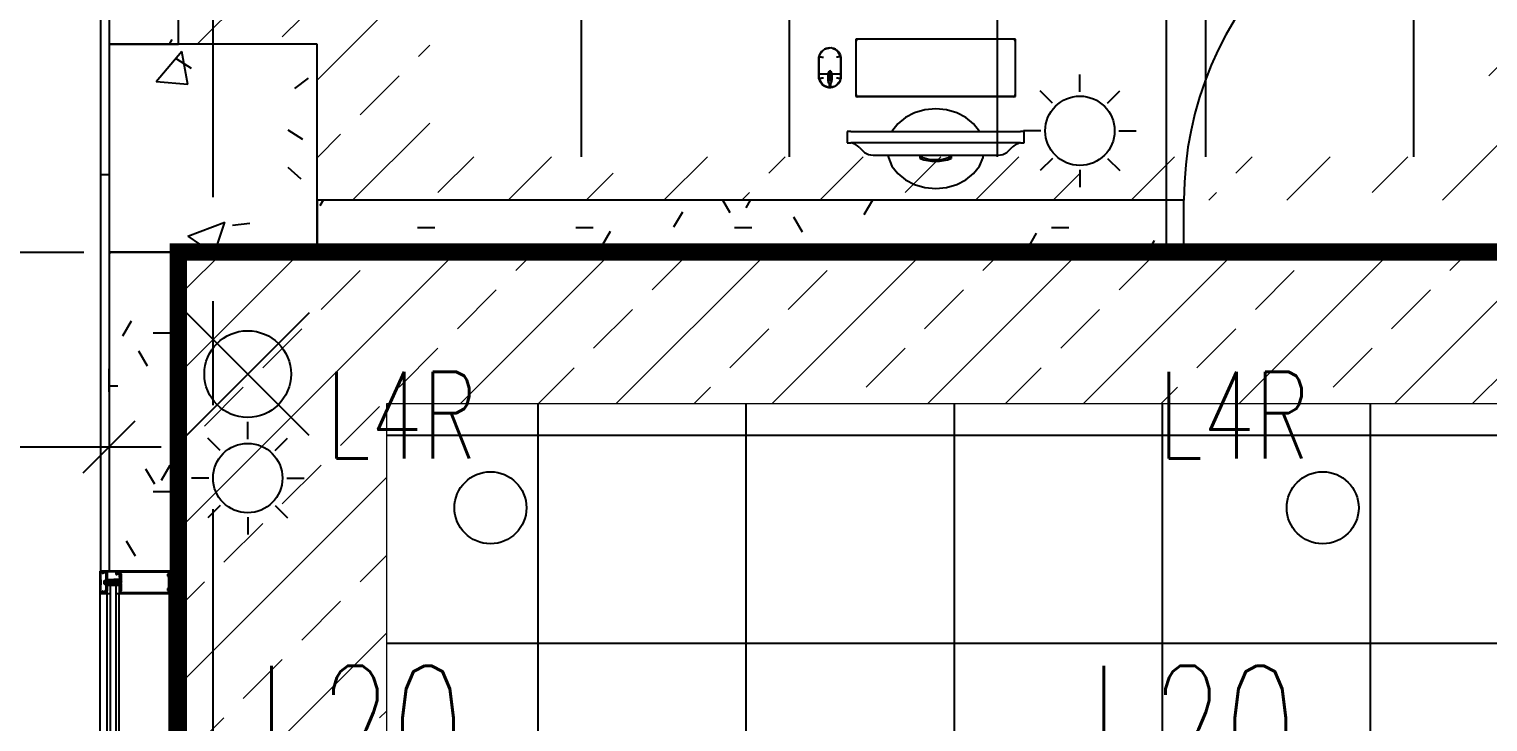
# Model space of a CAD drawing. Header units: millimetres. Extents: x -92759 to 184353, y -15225 to 86714.
# Drawn here: x 54571 to 58777, y 21386 to 23384 of the extents above; entities that cross this region are included whole.
import ezdxf

# ---------------------------------------------------------------- set-up
doc = ezdxf.new("R2010")
doc.units = ezdxf.units.MM
doc.linetypes.add('HIDDEN', pattern=[0.375, 0.25, -0.125])
doc.linetypes.add('IDA - Grid Line', pattern=[2100, 1200, -300, 300, -300])
doc.layers.get('Defpoints').update_dxf_attribs({"color": 8})
for name, color, linetype in [('0-1', 9, 'Continuous'), ('A-_ANOT----_D', 8, 'Continuous'), ('A-_CLADMULN_E', 8, 'Continuous'), ('A-_CLADPANL_E', 8, 'Continuous'), ('A-_DETA----_ED', 8, 'Continuous'), ('A-_DOOR----_E', 8, 'Continuous'), ('A-_FURT----_E-1', 8, 'Continuous'), ('A-_FURT----_E-3', 250, 'Continuous'), ('A-_WALL----_E', 8, 'Continuous'), ('A-_WALL----_H', 8, 'Continuous'), ('A-_WALL----_H-1', 9, 'Continuous'), ('A-_WALLPRTN_E', 8, 'Continuous'), ('A-PATT-CONC', 8, 'Continuous'), ('E-_LIGT----_E-', 3, 'Continuous'), ('E-legend', 1, 'Continuous'), ('E-LIGHT----E', 1, 'Continuous'), ('M-_SANIFIXR_E', 9, 'Continuous'), ('S-_COLN----_E', 8, 'Continuous')]:
    doc.layers.add(name, color=color, linetype=linetype)
for name, color, linetype, true_color in [('A-_DETA----_ED-1', 9, 'Continuous', 0x808080), ('A-_DETA----_ED-2', 1, 'Continuous', 0xff0000), ('E-_FIREALAM_E-1', 1, 'Continuous', 0xff0000), ('S-_ANOTGRID_E-1', 9, 'IDA - Grid Line', 0x808080)]:
    doc.layers.add(name, color=color, linetype=linetype, true_color=true_color)
doc.layers.add('HFI 9MM FPB', color=94, linetype='Continuous', lineweight=5)
doc.styles.add('Arial_3', font='arial.ttf', dxfattribs={"width": 0.8, "height": 270})
doc.styles.add('Simplex', font='simplex_.ttf', dxfattribs={"width": 0.7, "height": 450})
doc.dimstyles.new('IDA_-_Arial_-_2_0mm_-_Black_-_Diagonal', dxfattribs={"dimscale": 304.8, "dimtxt": 275.470038, "dimasz": 0.492126, "dimexe": 0.738189, "dimexo": 0.738189, "dimgap": 0.492126, "dimtad": 1, "dimdec": 0, "dimzin": 0, "dimdsep": 46, "dimtxsty": 'Arial_3', "dimblk1": 'OBLIQUE', "dimblk2": 'OBLIQUE', "dimsah": 1, "dimcen": 0.09, "dimdle": 0.492126, "dimazin": 0, "dimtfac": 1, "dimtdec": 4, "dimtix": 1, "dimtmove": 0, "dimatfit": 3, "dimfxl": 1, "dimtvp": 1, "dimtolj": 1, "dimtzin": 0, "dimarcsym": 2})
pattern_1 = [(0, (-11670.95, 40338.29), (609.6, 152.4), [50.292, -406.908, 50.292, -406.908, -2438.4]), (0, (-11670.95, 40338.29), (609.6, 152.4), [-914.4, 50.292, -864.108, 50.292, -406.908, -1066.8]), (0, (-11670.95, 40338.29), (609.6, 152.4), [-2286, 50.292, -254.508, 50.292, -711.708]), (120, (-11442.35, 40414.49), (-436.78227, 451.7291), [50.292, -406.908, 50.292, -406.908, -2438.4]), (120, (-11442.35, 40414.49), (-436.78227, 451.7291), [-914.4, 50.292, -864.108, 50.292, -406.908, -1066.8]), (120, (-11442.35, 40414.49), (-436.78227, 451.7291), [-2286, 50.292, -254.508, 50.292, -711.708]), (240, (-11366.15, 40719.29), (-172.81773, -604.1291), [50.292, -406.908, 50.292, -406.908, -2438.4]), (240, (-11366.15, 40719.29), (-172.81773, -604.1291), [-914.4, 50.292, -864.108, 50.292, -406.908, -1066.8]), (240, (-11366.15, 40719.29), (-172.81773, -604.1291), [-2286, 50.292, -254.508, 50.292, -711.708])]
pattern_2 = [(45, (-381589.02, -647239), (-224.5064, 224.5064), []), (45, (-381364.5, -647239), (-224.5064, 224.5064), [158.75, -79.375])]

# ---------------------------------------------------------------- blocks, each defined once
blk = doc.blocks.new('IDA - Strobe Light - IDA - Strobe Light-8845868-BLK8_RHH_2ND STOREY PLAN')
at = {"layer": 'A-_DETA----_ED-2'}
for p, q in [((300, 312.5), (300, 362.5)), ((220.5, 279.5), (185.1, 314.9)), ((379.5, 279.5), (414.9, 314.9)), ((187.5, 200), (137.5, 200)), ((412.5, 200), (462.5, 200)), ((220.5, 120.5), (185.1, 85.1)), ((300, 87.5), (300, 37.5)), ((379.5, 120.5), (414.9, 85.1))]:
    blk.add_line(p, q, dxfattribs=at)
blk.add_circle((300, 200), 100, dxfattribs=at)
blk = doc.blocks.new('IDA- Fire Extinguisher1 - 3kg AB-8814941-BLK8_RHH_2ND STOREY PLAN')
at = {"layer": 'A-_DETA----_ED-2'}
for p in [(-226.8, 376.8), (126.8, 376.8), (-226.8, 23.2), (126.8, 23.2)]:
    blk.add_line(p, (-50, 200), dxfattribs=at)
blk.add_circle((-50, 200), 125, dxfattribs=at)
blk = doc.blocks.new('IDA - F - Single - Swing1 - 1100L X 2200H -TD-03-10510367-BLK8_RHH_2ND STOREY PLAN')
at = {"layer": 'A-_DOOR----_E'}
for p, q in [((500, 1075), (450, 1075)), ((450, 1075), (450, 75)), ((500, 75), (500, 1075)), ((-500, 75), (-550, 75)), ((-500, -75), (-500, 75)), ((450, 75), (500, 75)), ((550, 75), (500, 75)), ((500, 75), (500, -75)), ((-550, -75), (-500, -75)), ((500, -75), (550, -75))]:
    blk.add_line(p, q, dxfattribs=at)
blk.add_arc((500, 75), 1000, 90, 180, dxfattribs=at)
blk = doc.blocks.new('IDA - Strobe Light - IDA - Strobe Light-8826107-BLK8_RHH_2ND STOREY PLAN')
at = {"layer": 'A-_DETA----_ED-2'}
for p, q in [((0, 312.5), (0, 362.5)), ((-79.5, 279.5), (-114.9, 314.9)), ((79.5, 279.5), (114.9, 314.9)), ((-112.5, 200), (-162.5, 200)), ((112.5, 200), (162.5, 200)), ((-79.5, 120.5), (-114.9, 85.1)), ((0, 87.5), (0, 37.5)), ((79.5, 120.5), (114.9, 85.1))]:
    blk.add_line(p, q, dxfattribs=at)
blk.add_circle((0, 200), 100, dxfattribs=at)
blk = doc.blocks.new('IDA - CurtainPanel - Glazed Panel - Single - Clear-10347488-BLK8_RHH_2ND STOREY PLAN')
at = {"layer": 'A-_CLADPANL_E'}
for p, q in [((523.90625, 9), (-523.90625, 9)), ((-523.90625, 9), (-523.90625, -9)), ((523.90625, -9), (523.90625, 9)), ((-523.90625, -9), (523.90625, -9))]:
    blk.add_line(p, q, dxfattribs=at)
blk = doc.blocks.new('Rectangular Mullion - IDA - Rectangular - 200mm - Bottom - Left-10147330-BLK8_RHH_2ND STOREY PLAN')
at = {"layer": 'A-_CLADMULN_E'}
for p, q in [((-14140.2, -59188.3), (-15140.2, -59188.3)), ((-15140.2, -59341.8), (-15140.2, -59333.3)), ((-14140.2, -59333.3), (-15140.2, -59333.3)), ((-14140.2, -59333.3), (-14140.2, -59341.8)), ((-15140.2, -59368.3), (-15140.2, -59359.8)), ((-14140.2, -59368.3), (-15140.2, -59368.3)), ((-14140.2, -59388.3), (-15140.2, -59388.3)), ((-14140.2, -59359.8), (-14140.2, -59367.8))]:
    blk.add_line(p, q, dxfattribs=at)
blk = doc.blocks.new('Rectangular Mullion - 200L X 65D mm-7421965-BLK8_RHH_2ND STOREY PLAN')
at = {"layer": 'A-_DETA----_ED'}
for p, q in [((32.5, 162.5), (-32.5, 162.5)), ((-32.5, 162.5), (-32.5, 17.5)), ((-30, 160), (-25.1, 160)), ((-30, 20), (-30, 160)), ((-23.6, 158.4), (-23.6, 156.9)), ((-23.6, 156.9), (-17.7, 156.9)), ((-17.7, 156.9), (-17.7, 158.4)), ((-16.1, 160), (16.1, 160)), ((17.7, 158.4), (17.7, 156.9)), ((17.7, 156.9), (23.6, 156.9)), ((23.6, 156.9), (23.6, 158.4)), ((25.1, 160), (30, 160)), ((30, 160), (30, 20)), ((32.5, 17.5), (32.5, 162.5)), ((-32.5, 11.2), (-32.5, 17.5)), ((-32.5, 17.5), (-21, 17.5)), ((-32.5, 11.2), (-23.1, 11.2)), ((-32.5, -22.7), (-32.5, 11.2)), ((-24, 20), (-30, 20)), ((-30, 7.1), (-30, -16)), ((-23.1, 8.6), (-28.4, 8.6)), ((-24, 23.1), (-24, 20)), ((-23.3, 17.5), (-23.3, 11.2)), ((-4.1, 23.8), (-23.2, 23.8)), ((-22.3, 10.4), (-22.3, 9.4)), ((-20.2, 21.3), (-17.9, 21.3)), ((-17.1, 17.5), (-13.8, 17.5)), ((-13.1, 18.3), (-13.1, 20.5)), ((-12.3, 21.3), (-5.9, 21.3)), ((-10.5, 21.3), (-10.5, 19.4)), ((-9.7, 18.7), (-8, 18.7)), ((-8, 18.7), (-8, 2)), ((-7.7, 1.7), (-6.7, 1.7)), ((-6.4, 1.5), (-6.4, 0.1)), ((-5.4, 4.6), (-5.4, 19.8)), ((-3.5, 4.6), (-5.4, 4.6)), ((-5.1, 20.5), (-5.1, 18.3)), ((-4.3, 17.5), (-0.8, 17.5)), ((-2.6, 20.8), (-2.6, 22.3)), ((2.6, 20.8), (-2.6, 20.8)), ((-2.5, -1.8), (-1.1, 3.8)), ((-0.8, 17.5), (0, 18.3)), ((0, 18.3), (0.8, 17.5)), ((0.8, 17.5), (4.3, 17.5)), ((1.1, 3.8), (2.5, -1.8)), ((2.6, 22.3), (2.6, 20.8)), ((5.4, 4.6), (3.5, 4.6)), ((23.2, 23.8), (4.1, 23.8)), ((5.1, 18.3), (5.1, 20.5)), ((5.4, 19.8), (5.4, 4.6)), ((5.9, 21.3), (12.3, 21.3)), ((6.4, 0.1), (6.4, 1.5)), ((6.7, 1.7), (7.7, 1.7)), ((8, 18.7), (9.7, 18.7)), ((8, 2), (8, 18.7)), ((10.5, 19.4), (10.5, 21.3)), ((13.1, 20.5), (13.1, 18.3)), ((13.8, 17.5), (17.1, 17.5)), ((17.9, 21.3), (20.2, 21.3)), ((21, 17.5), (32.5, 17.5)), ((24, 20), (24, 23.1)), ((30, 20), (24, 20)), ((-32.5, -37.5), (-32.5, -25.3)), ((32.5, -37.5), (-32.5, -37.5)), ((-30.7, -23.5), (-31.7, -23.5)), ((-30.5, -25.8), (-31.2, -25.8)), ((-31.2, -25.8), (-31.2, -36.2)), ((-31.2, -36.2), (-15.9, -36.2)), ((-31, -23.7), (-30.5, -23.7)), ((-27.6, -30.6), (-30.3, -26)), ((-28.4, -17.5), (-5.7, -17.5)), ((-27.4, -20), (-27.4, -26.9)), ((-8.3, -20), (-27.4, -20)), ((-27.4, -26.9), (-25.9, -29.6)), ((-15.9, -36.2), (0, -36)), ((-8.3, -20), (-7.6, -20.7)), ((-8, -12.1), (-8, -0.5)), ((-6.9, -12.1), (-8, -12.1)), ((-6.7, -0.2), (-7.7, -0.2)), ((-0.4, -20.7), (-7.6, -20.7)), ((-6.9, -12.1), (-6.6, -12.5)), ((-6.6, -12.5), (-6.2, -12.1)), ((-6.2, -12.1), (-4.3, -12.1)), ((-5.3, -17.1), (-5.7, -17.5)), ((-5, -17.5), (-5.3, -17.1)), ((5, -17.5), (-5, -17.5)), ((-2.4, -1.4), (-4.9, -4.3)), ((-4.9, -4.3), (4.9, -4.3)), ((-4.9, -4.3), (-4.9, -12.1)), ((-4.3, -12.1), (-3.9, -12.5)), ((-3.9, -12.5), (-3.6, -12.1)), ((-3.6, -12.1), (-2.5, -12.1)), ((-2.5, -12.1), (-2.5, -1.6)), ((2.4, -1.4), (-2.4, -1.4)), ((-0.4, -20.7), (0, -20.3)), ((0, -20.3), (0.4, -20.7)), ((0, -36), (15.9, -36.2)), ((7.6, -20.7), (0.4, -20.7)), ((4.9, -4.3), (2.4, -1.4)), ((2.5, -1.8), (2.5, -12.1)), ((2.5, -12.1), (3.6, -12.1)), ((3.6, -12.1), (3.9, -12.5)), ((3.9, -12.5), (4.3, -12.1)), ((4.3, -12.1), (6.2, -12.1)), ((4.9, -4.3), (4.9, -12.1)), ((5.3, -17.1), (5, -17.5)), ((5.7, -17.5), (5.3, -17.1)), ((5.7, -17.5), (25.9, -17.5)), ((6.2, -12.1), (6.6, -12.5)), ((6.6, -12.5), (6.9, -12.1)), ((7.7, -0.2), (6.7, -0.2)), ((8, -12.1), (6.9, -12.1)), ((7.6, -20.7), (8.3, -20)), ((8, -12.1), (8, -0.5)), ((23, -20), (8.3, -20)), ((15.9, -36.2), (31.2, -36.2)), ((23, -22), (23, -20)), ((27.4, -23.5), (24.5, -23.5)), ((25.9, -29.6), (27.4, -26.9)), ((26.8, -21.3), (29, -21.3)), ((27.4, -26.9), (27.4, -23.5)), ((30.3, -26), (27.6, -30.6)), ((29.9, -17.5), (32, -17.5)), ((30.5, -23.7), (31, -23.7)), ((31.2, -25.8), (30.5, -25.8)), ((31.7, -23.5), (30.7, -23.5)), ((31.2, -36.2), (31.2, -25.8)), ((32.5, -18), (32.5, -22.7)), ((32.5, -25.3), (32.5, -37.5))]:
    blk.add_line(p, q, dxfattribs=at)
for centre, radius, start, end in [((-25.1, 158.4), 1.52, 0, 90), ((-16.1, 158.4), 1.52, 90, 180), ((16.1, 158.4), 1.52, 0, 90), ((25.1, 158.4), 1.52, 90, 180), ((-28.4, 7.1), 1.52, 90, 180), ((-23.2, 23.1), 0.762, 90, 180), ((-23.1, 10.4), 0.762, 360, 90), ((-23.1, 9.4), 0.762, 270, 0), ((-20.2, 20), 1.27, 90, 180), ((-19.2, 19.8), 2.29, 180, 225.1897), ((-21, 17.9), 0.381, 270, 45.1897), ((-17.9, 20), 1.27, 0, 90), ((-17.1, 17.9), 0.381, 134.8103, 270), ((-18.9, 19.8), 2.29, 314.8103, 0), ((-13.8, 18.3), 0.762, 270, 0), ((-12.3, 20.5), 0.762, 90, 180), ((-9.7, 19.4), 0.762, 180, 270), ((-7.7, 2), 0.254, 180, 270), ((-6.9, 19.8), 1.52, 360, 90), ((-6.7, 1.5), 0.254, 360, 90), ((-6.7, 0.1), 0.254, 270, 360), ((-5.9, 20.5), 0.762, 0, 90), ((-4.3, 18.3), 0.762, 180, 270), ((-4.1, 22.3), 1.52, 360, 90), ((0, 3.5), 3.63, 17.5064, 162.4936), ((0, 3.5), 1.09, 15, 165), ((4.1, 22.3), 1.52, 90, 180), ((4.3, 18.3), 0.762, 270, 0), ((5.9, 20.5), 0.762, 90, 180), ((6.9, 19.8), 1.52, 90, 180), ((6.7, 1.5), 0.254, 90, 180), ((6.7, 0.1), 0.254, 180, 270), ((7.7, 2), 0.254, 270, 0), ((9.7, 19.4), 0.762, 270, 0), ((12.3, 20.5), 0.762, 0, 90), ((13.8, 18.3), 0.762, 180, 270), ((17.9, 20), 1.27, 90, 180), ((18.9, 19.8), 2.29, 180, 225.1897), ((17.1, 17.9), 0.381, 270, 45.1897), ((20.2, 20), 1.27, 0, 90), ((21, 17.9), 0.381, 134.8103, 270), ((19.2, 19.8), 2.29, 314.8103, 360), ((23.2, 23.1), 0.762, 0, 90), ((-31.7, -22.7), 0.762, 180, 270), ((-31, -25.3), 1.52, 90, 180), ((-30.7, -24.8), 1.27, 288.6629, 90), ((-30.5, -24.8), 1.02, 270, 90), ((-28.4, -16), 1.52, 180, 270), ((-26.8, -30.1), 1.02, 210, 30), ((-7.7, -0.5), 0.254, 90, 180), ((7.7, -0.5), 0.254, 0, 90), ((24.5, -22), 1.52, 180, 270), ((27.8, -19.8), 2.29, 134.8103, 180), ((26.8, -20), 1.27, 180, 270), ((26.8, -30.1), 1.02, 150, 330), ((25.9, -17.9), 0.381, 314.8103, 90), ((29, -20), 1.27, 270, 0), ((29.9, -17.9), 0.381, 90, 225.1897), ((30.7, -24.8), 1.27, 90, 251.3371), ((30.5, -24.8), 1.02, 90, 270), ((28, -19.8), 2.29, 0, 45.1897), ((31, -25.3), 1.52, 360, 90), ((31.7, -22.7), 0.762, 270, 0), ((32, -18), 0.508, 0, 90)]:
    blk.add_arc(centre, radius, start, end, dxfattribs=at)
at = {"layer": 'A-_DETA----_ED-1'}
for p, q in [((0, 25.9), (-2.4, 23.5)), ((-2.4, 23.5), (-2.4, -1.4)), ((2.4, 23.5), (0, 25.9)), ((2.4, -1.4), (2.4, 23.5)), ((-8, -17.5), (-8, -12.1)), ((-6.3, -21.7), (-6.3, -20.7)), ((6.3, -21.7), (-6.3, -21.7)), ((-5.2, -25.2), (-5.2, -21.7)), ((-5.1, -25.3), (5.1, -25.3)), ((3.9, -26.1), (-3.9, -26.1)), ((-2.6, -25.2), (-2.6, -21.7)), ((-2.5, -12.1), (-2.5, -17.5)), ((2.5, -12.1), (2.5, -17.5)), ((2.6, -25.2), (2.6, -21.7)), ((5.2, -25.2), (5.2, -21.7)), ((6.3, -20.7), (6.3, -21.7)), ((8, -12.1), (8, -17.5))]:
    blk.add_line(p, q, dxfattribs=at)
for centre, radius, start, end in [((-3.9, -24.7), 1.38, 200.9416, 339.0732), ((0, -21.9), 4.19, 234.2873, 305.7127), ((3.9, -24.7), 1.38, 200.9416, 339.0732)]:
    blk.add_arc(centre, radius, start, end, dxfattribs=at)
blk = doc.blocks.new('Rectangular Mullion - IDA - Rectangular - 200mm - Bottom - Left-10347489-BLK8_RHH_2ND STOREY PLAN')
at = {"layer": 'A-_CLADMULN_E'}
for p, q in [((0, 37.5), (-65, 37.5)), ((-65, 37.5), (-65, 17.5)), ((-65, 17.5), (-41, 17.5)), ((-41, 17.5), (-41, -17.5)), ((0, -162.5), (0, 37.5)), ((-41, -17.5), (-65, -17.5)), ((-65, -17.5), (-65, -162.5)), ((-65, -162.5), (0, -162.5))]:
    blk.add_line(p, q, dxfattribs=at)
blk = doc.blocks.new('_Oblique')
at = {"color": 0, "linetype": 'ByBlock', "lineweight": -2}
blk.add_line((-0.5, -0.5), (0.5, 0.5), dxfattribs=at)
blk = doc.blocks.new('*D480')
at = {"layer": 'A-_ANOT----_D', "color": 0, "lineweight": -2, "transparency": 16777216}
for p, q in [((-30250, -10403.3), (-30250, -10336.3)), ((-27900, -10403.3), (-27900, -10336.3)), ((-30400, -10561.3), (-27750, -10561.3))]:
    blk.add_line(p, q, dxfattribs=at)
at = {"layer": 'Defpoints', "color": 0, "transparency": 16777216}
for p in [(-27900, -10561.3), (-30250, -10628.3), (-27900, -10628.3)]:
    blk.add_point(p, dxfattribs=at)
at = {"layer": 'A-_ANOT----_D', "color": 0, "lineweight": -2, "transparency": 16777216, "xscale": 150, "yscale": 150, "zscale": 150, "rotation": 180}
blk.add_blockref('_Oblique', (-30250, -10561.3), dxfattribs=at)
at = {"layer": 'A-_ANOT----_D', "color": 0, "lineweight": -2, "transparency": 16777216, "xscale": 150, "yscale": 150, "zscale": 150}
blk.add_blockref('_Oblique', (-27900, -10561.3), dxfattribs=at)
at = {"layer": 'A-_ANOT----_D', "color": 0, "transparency": 16777216, "insert": (-29405.6, -10051.3), "char_height": 270, "width": 793.354, "attachment_point": 1, "line_spacing_factor": 0.941778, "style": 'Arial_3'}
blk.add_mtext('\\A1;2350', dxfattribs=at)
blk = doc.blocks.new('Desktop Computer HP - Desktop computer-4307020-TD_OP_1ST STY PLAN Copy 2')
at = {"layer": 'A-_FURT----_E-3', "color": 8}
for p, q in [((-45, 93.2), (-40, 89.6)), ((-45, 83.2), (-45, 93.2)), ((-40, 89.6), (-40, 83.2)), ((45, 93.2), (40, 89.6)), ((40, 83.2), (40, 89.6)), ((45, 93.2), (45, 83.2)), ((-255, 48.2), (-255, 14.8)), ((-254.7, 48.2), (-255, 48.2)), ((-245, 48.2), (-255, 48.2)), ((-245, 48.2), (245, 48.2)), ((-205.4, 75.5), (-220.6, 60.4)), ((180.4, 83.2), (-180.4, 83.2)), ((220.6, 60.4), (205.4, 75.5)), ((255, 48.2), (245, 48.2)), ((255, 48.2), (254.7, 48.2)), ((255, 14.8), (255, 48.2)), ((-255, 14.8), (-245, 14.8)), ((-255, 14.8), (-254.7, 14.8)), ((245, 14.8), (-245, 14.8)), ((245, 14.8), (255, 14.8)), ((254.7, 14.8), (255, 14.8)), ((230, -86.1), (-230, -86.1)), ((-230, -86.1), (-230, -251.1)), ((-230, -91.6), (-230, -92.5)), ((-230, -92.2), (-230, -92.6)), ((-230, -92.6), (-230, -244.8)), ((-223.6, -85.2), (223.7, -85.2)), ((-223.6, -85.9), (223.7, -85.9)), ((223.7, -86.1), (-223.6, -86.1)), ((223.7, -86.3), (-223.6, -86.3)), ((230, -251.1), (230, -86.1)), ((230, -92.5), (230, -91.6)), ((230, -92.6), (230, -92.2)), ((230, -244.8), (230, -92.6)), ((273.2, -137.2), (273.2, -149.9)), ((273.2, -151.4), (273.2, -200.7)), ((273.2, -149.9), (273.2, -137.2)), ((273.2, -149.9), (286, -149.9)), ((273.2, -200.7), (273.2, -151.4)), ((286, -151.4), (273.2, -151.4)), ((286, -149.9), (300.3, -149.9)), ((300.4, -151.4), (286, -151.4)), ((324, -151.4), (309.6, -151.4)), ((309.7, -149.9), (324, -149.9)), ((324, -149.9), (336.7, -149.9)), ((336.7, -151.4), (324, -151.4)), ((336.7, -149.9), (336.7, -137.2)), ((336.7, -137.2), (336.7, -149.9)), ((336.7, -200.7), (336.7, -151.4)), ((336.7, -151.4), (336.7, -200.7)), ((-230, -251.1), (230, -251.1)), ((-223.6, -251.1), (223.7, -251.1))]:
    blk.add_line(p, q, dxfattribs=at)
at = {"layer": 'A-_FURT----_E-3', "color": 8, "flags": 128}
for points in [[(138.2, 83.4), (136.5, 90.4), (126.1, 114.7), (109.5, 136.5), (87.3, 154.8), (60.7, 168.5), (31.2, 177), (0, 179.8), (-31.2, 177), (-60.7, 168.5), (-87.3, 154.8), (-109.5, 136.5), (-126.1, 114.7), (-136.5, 90.4), (-138.2, 83.4)], [(-126, 14.8), (-109.5, -6.9), (-87.3, -25.1), (-60.7, -38.8), (-31.2, -47.3), (0, -50.2), (31.2, -47.3), (60.7, -38.8), (87.3, -25.1), (109.5, -6.9), (126, 14.8)], [(336.7, -137.2), (326.5, -120), (308.2, -112), (288.6, -116.3), (275.2, -131.2), (273.2, -137.2)], [(301.9, -124.8), (300.9, -127.6), (300.2, -131.2), (299.7, -135.2), (299.5, -139.6), (299.5, -144), (299.9, -148.2), (300.6, -152), (301.4, -155.2), (302.5, -157.6), (303.7, -159.1), (305, -159.6), (306.3, -159.1), (307.5, -157.6), (308.6, -155.2), (309.4, -152), (310.1, -148.2), (310.5, -144), (310.5, -139.6), (310.3, -135.2), (309.8, -131.2), (309.1, -127.6), (308.1, -124.8)], [(300.3, -149.9), (299.9, -147.1), (299.7, -144.1), (299.6, -140.9), (299.6, -137.8), (299.8, -134.7), (300.1, -131.8), (300.6, -129.1), (301.2, -126.8), (301.9, -124.8)], [(301.1, -127.1), (302.1, -124.3), (303.3, -122.4)], [(303.4, -122.3), (302.5, -123.6), (301.6, -125.4)], [(303.4, -122.3), (302.5, -123.5), (301.9, -124.8)], [(303.3, -122.4), (302.5, -123.5), (301.9, -124.8)], [(308.4, -125.4), (307.5, -123.6), (306.6, -122.3)], [(308.1, -124.8), (307.5, -123.5), (306.6, -122.3)], [(306.7, -122.4), (307.9, -124.3), (308.9, -127.1)], [(308.1, -124.8), (307.5, -123.5), (306.7, -122.4)], [(308.1, -124.8), (308.8, -126.8), (309.4, -129.1), (309.9, -131.8), (310.2, -134.7), (310.4, -137.8), (310.4, -140.9), (310.3, -144.1), (310.1, -147.1), (309.7, -149.9)], [(309.6, -151.4), (309.1, -153.2), (308.7, -154.9), (308.1, -156.3), (307.6, -157.5), (307, -158.4), (306.3, -159.1), (305.7, -159.5), (305, -159.6), (304.3, -159.5), (303.7, -159.1), (303, -158.4), (302.4, -157.5), (301.9, -156.3), (301.3, -154.9), (300.9, -153.2), (300.4, -151.4)], [(301.3, -154.9), (301.9, -156.3), (302.4, -157.5), (303, -158.4)], [(303.7, -159.1), (302.5, -157.6), (301.4, -155.1)], [(305, -132.2), (304.5, -132.3), (304.1, -132.6), (303.6, -133), (303.2, -133.7), (302.9, -134.4), (302.5, -135.3), (302.3, -136.4), (302, -137.5), (301.9, -138.7), (301.8, -139.9), (301.7, -141.2), (301.8, -142.5), (301.9, -143.7), (302, -144.9), (302.3, -146.1), (302.5, -147.1), (302.9, -148), (303.2, -148.7), (303.6, -149.4), (304.1, -149.8), (304.5, -150.1), (305, -150.2)], [(305, -150.2), (304.5, -150.1), (304.1, -149.8), (303.6, -149.4), (303.2, -148.7), (302.9, -148), (302.5, -147.1), (302.3, -146.1), (302, -144.9), (301.9, -143.7), (301.8, -142.5), (301.7, -141.2), (301.8, -139.9), (301.9, -138.7), (302, -137.5), (302.3, -136.4), (302.5, -135.3), (302.9, -134.4), (303.2, -133.7), (303.6, -133), (304.1, -132.6), (304.5, -132.3), (305, -132.2)], [(305, -150.2), (305.5, -150.1), (305.9, -149.8), (306.4, -149.4), (306.8, -148.7), (307.1, -148), (307.5, -147.1), (307.7, -146.1), (308, -144.9), (308.1, -143.7), (308.2, -142.5), (308.3, -141.2), (308.2, -139.9), (308.1, -138.7), (308, -137.5), (307.7, -136.4), (307.5, -135.3), (307.1, -134.4), (306.8, -133.7), (306.4, -133), (305.9, -132.6), (305.5, -132.3), (305, -132.2)], [(305, -132.2), (305.5, -132.3), (305.9, -132.6), (306.4, -133), (306.8, -133.7), (307.1, -134.4), (307.5, -135.3), (307.7, -136.4), (308, -137.5), (308.1, -138.7), (308.2, -139.9), (308.3, -141.2), (308.2, -142.5), (308.1, -143.7), (308, -144.9), (307.7, -146.1), (307.5, -147.1), (307.1, -148), (306.8, -148.7), (306.4, -149.4), (305.9, -149.8), (305.5, -150.1), (305, -150.2)], [(308.6, -155.1), (307.5, -157.6), (306.3, -159.1)], [(307, -158.4), (307.6, -157.5), (308.1, -156.3), (308.7, -154.9)], [(273.2, -200.7), (283.5, -218), (301.8, -226), (321.4, -221.7), (334.8, -206.7), (336.7, -200.7)]]:
    blk.add_lwpolyline(points, dxfattribs=at)
at = {"layer": 'A-_FURT----_E-3', "color": 8}
for centre, radius, start, end in [((0, -30.8), 131.9, 70.0559, 109.9441), ((0, -30.8), 126.9, 71.6303, 108.3697), ((-256.3, 99), 52.6, 285.2466, 312.7534), ((-180.4, 38.9), 44.3, 90, 124.3728), ((-180.4, 38.9), 44.3, 101.4576, 124.3728), ((180.4, 38.9), 44.3, 55.6272, 90), ((180.4, 38.9), 44.3, 55.6272, 78.5424), ((256.3, 99), 52.6, 227.2466, 254.7534), ((305, -144.4), 32.5, 93.9314, 167.3196), ((305, -144.4), 32.5, 86.0686, 93.9314), ((282, -118.3), 21.8, 348.9496, 17.0297), ((282, -118.3), 21.8, 349.4349, 17.0297), ((328, -118.3), 21.8, 162.9703, 191.0504), ((328, -118.3), 21.8, 162.9703, 190.5651), ((305, -144.4), 32.5, 12.6804, 86.0686), ((305, -193.6), 32.5, 192.6804, 347.3196)]:
    blk.add_arc(centre, radius, start, end, dxfattribs=at)
for centre, major_axis, start_param, end_param in [((-223.6, -91.6), (6.35, 0), 1.570796, 3.141593), ((-223.6, -92.2), (6.35, 0), 1.570796, 3.141593), ((-223.6, -92.6), (-6.35, 0), 4.712389, 6.283185), ((-223.6, -92.5), (6.35, 0), 1.832596, 2.879793), ((223.7, -91.6), (-6.35, 0), 3.141593, 4.712389), ((223.7, -92.2), (6.35, 0), 0, 1.570796), ((223.7, -92.6), (-6.35, 0), 3.141593, 4.712389), ((223.7, -92.5), (6.35, 0), 0.261799, 1.308997), ((-223.6, -244.8), (-6.35, 0), 0, 1.570796), ((-223.6, -244.5), (6.35, 0), 3.403392, 4.45059), ((-223.6, -244.7), (6.35, 0), 3.403392, 4.45059), ((223.7, -244.8), (-6.35, 0), 1.570796, 3.141593), ((223.7, -244.5), (6.35, 0), 4.974188, 6.021386), ((223.7, -244.7), (6.35, 0), 4.974188, 6.021386)]:
    blk.add_ellipse(centre, major_axis=major_axis, ratio=0.996195, start_param=start_param, end_param=end_param, dxfattribs=at)
for points, knots in [([(302.8, -111.9), (302.8, -111.9), (302.8, -112.1), (303.2, -113.5), (303.7, -116.1), (303.7, -119.6), (303.5, -121.5), (303.3, -122.4)], [-1, -1, -1, -1, -0.833333, -0.666667, -0.333333, -0.166667, 0, 0, 0, 0]), ([(302.8, -111.9), (302.8, -111.9), (302.8, -112.1), (303.2, -113.5), (303.7, -116), (303.7, -119.4), (303.5, -121.3), (303.4, -122.3)], [0, 0, 0, 0, 0.166667, 0.333333, 0.666667, 0.833333, 1, 1, 1, 1]), ([(306.7, -122.4), (306.5, -121.5), (306.3, -119.6), (306.3, -116.1), (306.8, -113.5), (307.2, -112.1), (307.2, -111.9), (307.2, -111.9)], [-1, -1, -1, -1, -0.833333, -0.666667, -0.333333, -0.166667, 0, 0, 0, 0]), ([(306.6, -122.3), (306.5, -121.3), (306.3, -119.4), (306.3, -116), (306.8, -113.5), (307.2, -112.1), (307.2, -111.9), (307.2, -111.9)], [0, 0, 0, 0, 0.166667, 0.333333, 0.666667, 0.833333, 1, 1, 1, 1]), ([(273.2, -137.2), (273.2, -137.2), (273.7, -137.3), (276.1, -137.5), (279.5, -138), (283.1, -138.4), (285, -138.7), (286, -138.8)], [-1, -1, -1, -1, -0.785714, -0.571429, -0.285714, -0.142857, 0, 0, 0, 0]), ([(324, -138.8), (325.5, -138.6), (328.3, -138.2), (332.5, -137.7), (335.9, -137.3), (336.7, -137.2), (336.7, -137.2)], [-1, -1, -1, -1, -0.785714, -0.571429, -0.285714, 0, 0, 0, 0]), ([(273.2, -200.7), (273.2, -200.7), (274.1, -200.6), (277.5, -200.2), (281.7, -199.7), (284.5, -199.3), (286, -199.1)], [0, 0, 0, 0, 0.285714, 0.571429, 0.785714, 1, 1, 1, 1]), ([(336.7, -200.7), (336.7, -200.7), (336.3, -200.7), (333.9, -200.4), (330.5, -200), (326.9, -199.5), (325, -199.3), (324, -199.1)], [-1, -1, -1, -1, -0.785714, -0.571429, -0.285714, -0.142857, 0, 0, 0, 0])]:
    blk.add_open_spline(points, degree=3, knots=knots, dxfattribs=at)
blk = doc.blocks.new('1599_FURN_RHH_BLK8 _NEW__2ND STY_dwg-10261561-BLK8_RHH_2ND STOREY PLAN')
at = {"layer": '0-1'}
blk.add_lwpolyline([(-32449.8, -56450.1), (-32449.8, -55850.1), (-35299.8, -55850.1)], dxfattribs=at)
at = {"layer": 'A-_FURT----_E-3', "rotation": 180}
blk.add_blockref('Desktop Computer HP - Desktop computer-4307020-TD_OP_1ST STY PLAN Copy 2', (-33115.8, -56237), dxfattribs=at)
at = {"layer": 'E-_FIREALAM_E-1'}
blk.add_blockref('IDA - Strobe Light - IDA - Strobe Light-8826107-BLK8_RHH_2ND STOREY PLAN', (-32699.8, -56450.1), dxfattribs=at)
blk = doc.blocks.new('RCP_B8L2')
at = {"layer": 'A-PATT-CONC'}
h = blk.add_hatch(dxfattribs=at)
h.set_pattern_fill('ANSI37', color=256, scale=189, angle=45)
h.set_pattern_definition([(90, (-393893.07, -194302.3), (-600.075, 0), []), (180, (-393893.07, -194302.3), (-6e-14, -600.075), [])])
h.paths.add_polyline_path([(-396893.1, -194302.3), (-393893.1, -194302.3), (-393893.1, -197302.3), (-396893.1, -197302.3)])
h = blk.add_hatch(dxfattribs=at)
h.set_pattern_fill('ANSI37', color=256, scale=189, angle=45)
h.set_pattern_definition([(90, (-397018.07, -198014.8), (-600.075, 0), []), (180, (-397018.07, -198014.8), (-6e-14, -600.075), [])])
h.paths.add_polyline_path([(-397018.6, -198014.8), (-397018.1, -200414.8), (-392218.1, -200414.8), (-392218.6, -201614.8), (-380218.1, -201614.8), (-380218.1, -196814.8), (-378418.6, -196814.8), (-378418.6, -194411.1), (-385018.1, -194411.1), (-385018.1, -198014.8)])
at = {"layer": 'HFI 9MM FPB'}
h = blk.add_hatch(dxfattribs=at)
h.set_pattern_fill('ANSI33', color=256, scale=50)
h.set_pattern_definition(pattern_2)
h.paths.add_polyline_path([(-397618.1, -194177.3), (-393568.1, -194177.3), (-393568.1, -197427.3), (-397218.1, -197427.3), (-397218.1, -196977.3), (-397618.1, -196977.3)])
h.paths.add_polyline_path([(-396893.1, -194302.3), (-393893.1, -194302.3), (-393893.1, -197302.3), (-396893.1, -197302.3)], flags=16)
h = blk.add_hatch(dxfattribs=at)
h.set_pattern_fill('ANSI33', color=256, scale=50)
h.set_pattern_definition(pattern_2)
h.paths.add_polyline_path([(-397618.1, -197577.3), (-385268.1, -197577.3), (-385268.1, -194177.3), (-378029.8, -194177.3), (-378029.8, -197377.3), (-379618.1, -197377.3), (-379618.1, -196977.3), (-380218.1, -196977.3), (-380218.1, -197577.3), (-379543.1, -197577.3), (-379543.1, -202052.3), (-392818.3, -202052.3), (-392818.1, -200852.3), (-397618.1, -200852.3)])
h.paths.add_polyline_path([(-397018.1, -198014.8), (-397018.1, -200414.8), (-392218.1, -200414.8), (-392218.1, -201614.8), (-380218.1, -201614.8), (-380218.1, -196814.8), (-378418.1, -196814.8), (-378418.1, -194414.8), (-384948.8, -194414.8), (-385018.1, -198014.8)], flags=16)
blk.add_lwpolyline([(-397018.1, -198014.8), (-397018.1, -200414.8), (-392218.1, -200414.8), (-392218.1, -201614.8), (-380218.1, -201614.8), (-380218.1, -196814.8), (-378418.1, -196814.8), (-378418.1, -194414.8), (-385018.1, -194414.8), (-385018.1, -198014.8), (-397018.1, -198014.8)], dxfattribs=at)
blk = doc.blocks.new('L20')
at = {"layer": 'E-LIGHT----E', "lineweight": 5}
blk.add_line((-300, -300), (300, 300), dxfattribs=at)
blk.add_lwpolyline([(-300, -300), (300, -300), (300, 300), (-300, 300)], close=True, dxfattribs=at)
at = {"layer": 'E-LIGHT----E', "lineweight": 5, "style": 'Simplex', "width": 0.7}
blk.add_text('L20', height=350, dxfattribs=at).set_placement((-673.7, 394.3))
blk = doc.blocks.new('A$C020d881d')
at = {"layer": 'E-legend', "lineweight": 25}
blk.add_circle((818.7, 172), 103.8, dxfattribs=at)
at = {"layer": 'E-legend', "lineweight": 25, "style": 'Simplex', "width": 0.7}
blk.add_text('L4R', height=250, dxfattribs=at).set_placement((345.2, 314.3))
blk = doc.blocks.new('EL_B8_L2_R4')
at = {"color": 6, "linetype": 'HIDDEN', "ltscale": 20, "const_width": 50}
blk.add_lwpolyline([(-15340, -53200), (-22950, -53200), (-22950, -56600), (-35300, -56600), (-35300, -59875), (-30500, -59875), (-30500, -61075), (-17225, -61075), (-17225, -56400), (-15340, -56400), (-15340, -53200)], dxfattribs=at)
at = {"layer": 'E-_LIGT----_E-', "ltscale": 0.5}
for p in [(-35218.7, -57509.5), (-32818.7, -57509.5)]:
    blk.add_blockref('A$C020d881d', p, dxfattribs=at)
at = {"layer": 'E-legend', "color": 0}
for p in [(-34399.9, -58537.7), (-31999.7, -58537.7)]:
    blk.add_blockref('L20', p, dxfattribs=at)
blk = doc.blocks.new('A$C3019c3af')
at = {"layer": 'A-_WALL----_H'}
h = blk.add_hatch(dxfattribs=at)
h.set_pattern_fill('FP_11', color=256, style=0, pattern_type=2)
h.set_pattern_definition([(0, (-11670.95, 40338.3), (1219.2, 304.8), [50.292, -864.108, 50.292, -864.108, -4876.8]), (0, (-11670.95, 40338.3), (1219.2, 304.8), [-1828.8, 50.292, -1778.508, 50.292, -864.108, -2133.6]), (0, (-11670.95, 40338.3), (1219.2, 304.8), [-4572, 50.292, -559.308, 50.292, -1473.708]), (120, (-11213.75, 40490.7), (-873.5645, 903.4582), [50.292, -864.108, 50.292, -864.108, -4876.8]), (120, (-11213.75, 40490.7), (-873.5645, 903.4582), [-1828.8, 50.292, -1778.508, 50.292, -864.108, -2133.6]), (120, (-11213.75, 40490.7), (-873.5645, 903.4582), [-4572, 50.292, -559.308, 50.292, -1473.708]), (240, (-11061.35, 41100.3), (-345.6355, -1208.2582), [50.292, -864.108, 50.292, -864.108, -4876.8]), (240, (-11061.35, 41100.3), (-345.6355, -1208.2582), [-1828.8, 50.292, -1778.508, 50.292, -864.108, -2133.6]), (240, (-11061.35, 41100.3), (-345.6355, -1208.2582), [-4572, 50.292, -559.308, 50.292, -1473.708])])
h.paths.add_polyline_path([(-27900, -19025), (-27900, -13175), (-27812.5, -13175), (-27812.5, -13150), (-27925, -13150), (-27925, -19025)])
h.paths.add_polyline_path([(-27900, -10920), (-27900, -6675), (-27925, -6675), (-27925, -10920)])
at = {"layer": 'A-_WALL----_H-1'}
h = blk.add_hatch(dxfattribs=at)
h.set_pattern_fill('FP_8', color=256, style=0, pattern_type=2)
h.set_pattern_definition(pattern_1)
h.paths.add_polyline_path([(-27812.5, -18825), (-27700, -18825), (-27700, -18750), (-27900, -18750), (-27900, -18825)])
h.paths.add_polyline_path([(-27900, -18150), (-27700, -18150), (-27700, -13150), (-27812.5, -13150), (-27812.5, -13175), (-27900, -13175), (-27900, -17876.8)])
h.paths.add_polyline_path([(-27700, -10920), (-27700, -10000), (-27900, -10000), (-27900, -10920)])
h.paths.add_polyline_path([(-27900, -9400), (-27700, -9400), (-27700, -6650), (-27900, -6650), (-27900, -9118.1)])
h = blk.add_hatch(dxfattribs=at)
h.set_pattern_fill('FP_8', color=256, style=0, pattern_type=2)
h.set_pattern_definition(pattern_1)
h.paths.add_polyline_path([(-27300, -10000), (-24850, -10000), (-24850, -9850), (-27300, -9850), (-27300, -9925)])
h.paths.add_polyline_path([(-19900, -10000), (-19900, -9850), (-22300, -9850), (-22300, -10000)])
h.paths.add_polyline_path([(-23750, -10000), (-23400, -10000), (-23400, -9850), (-23750, -9850), (-23750, -9925)])
h.paths.add_polyline_path([(-15600, -10000), (-15350, -10000), (-15350, -9850), (-15600, -9850), (-15600, -9925)])
h.paths.add_polyline_path([(-16700, -10000), (-16700, -9850), (-19300, -9850), (-19300, -10000), (-16848.1, -10000)])
at = {"layer": 'S-_COLN----_E'}
h = blk.add_hatch(dxfattribs=at)
h.set_pattern_fill('FP_1', color=256, style=0, pattern_type=2)
h.set_pattern_definition([(50, (-11670.95, 40338.3), (1093.104, -95.634), [114.3, -1257.3]), (355, (-11671, 40338.3), (-211.457, 1146.34), [91.44, -1005.84]), (100.451, (-11579.9, 40330.3), (881.656, 1050.7), [97.14, -1068.54]), (46.184, (-11671, 40643.1), (1626.475, -252.257), [171.45, -1885.95]), (96.636, (-11535.4, 40622), (1424.416, 1484.565), [145.71, -1602.81]), (351.184, (-11671, 40643.1), (1424.43, 1484.55), [137.16, -1508.76]), (21, (-11518.55, 40566.9), (909.686, -613.591), [114.3, -1257.3]), (326, (-11518.6, 40566.9), (370.812, 1105.13), [91.44, -1005.84]), (71.451, (-11442.7, 40515.8), (1280.503, 491.528), [97.14, -1068.54]), (37.5, (-11670.95, 40338.3), (18.5313, 507.3303), [50.292, -943.356, 50.292, -970.788, -1009.65]), (37.5, (-11670.95, 40338.3), (18.5313, 507.3303), [-2014.728, 50.292, -959.358]), (7.5, (-11670.95, 40338.3), (400.918, 601.0836), [50.292, -531.876, 50.292, -920.496, -384.81]), (7.5, (-11670.95, 40338.3), (400.918, 601.0836), [-1552.956, 50.292, -334.518]), (327.5, (-12010.8, 40338.3), (813.545, -34.3737), [50.292, -330.708, 50.292, -1138.428, -1577.34]), (327.5, (-12010.8, 40338.3), (813.545, -34.3737), [-1569.72, 50.292, -1527.048]), (317.5, (-12163.2, 40338.3), (888.775, 152.56), [50.292, -445.008, 50.292, -739.14, -1120.14]), (317.5, (-12163.2, 40338.3), (888.775, 152.56), [-1284.732, 50.292, -1069.848])])
h.paths.add_polyline_path([(-27300, -10000), (-27300, -9400), (-27900, -9400), (-27900, -10000), (-27700, -10000)])
at = {"layer": 'A-_WALL----_E'}
for p, q in [((-27700, -9400), (-27700, -6450)), ((-27925, -6675), (-27925, -10920)), ((-27900, -6650), (-27900, -10920)), ((-27900, -9400), (-27700, -9400)), ((-27700, -10000), (-27900, -10000)), ((-27700, -10920), (-27700, -10000)), ((-27925, -10920), (-27700, -10920))]:
    blk.add_line(p, q, dxfattribs=at)
at = {"layer": 'A-_WALLPRTN_E'}
for p, q in [((-24850, -9850), (-27300, -9850)), ((-27300, -9850), (-27300, -10000)), ((-24850, -10000), (-24850, -9850)), ((-27300, -10000), (-24850, -10000))]:
    blk.add_line(p, q, dxfattribs=at)
at = {"layer": 'S-_ANOTGRID_E-1'}
for p, q in [((-27600, -20341.4), (-27600, 52351.8)), ((-38173.1, -10000), (13784.7, -10000))]:
    blk.add_line(p, q, dxfattribs=at)
at = {"layer": 'S-_COLN----_E'}
for p, q in [((-27700, -9400), (-27900, -9400)), ((-27900, -9400), (-27900, -10000)), ((-27300, -9400), (-27700, -9400)), ((-27300, -9850), (-27300, -9400)), ((-27300, -10000), (-27300, -9850)), ((-27900, -10000), (-27700, -10000)), ((-27700, -10000), (-27300, -10000))]:
    blk.add_line(p, q, dxfattribs=at)
at = {"layer": 'A-_CLADMULN_E'}
for name, p, rotation in [('Rectangular Mullion - 200L X 65D mm-7421965-BLK8_RHH_2ND STOREY PLAN', (-27888, -10952.5), 269.9999999980361), ('Rectangular Mullion - IDA - Rectangular - 200mm - Bottom - Left-10347489-BLK8_RHH_2ND STOREY PLAN', (-27888, -10920), 89.9999999980361), ('Rectangular Mullion - IDA - Rectangular - 200mm - Bottom - Left-10147330-BLK8_RHH_2ND STOREY PLAN', (31462.8, -26125.2), 269.9999999980362)]:
    blk.add_blockref(name, p, dxfattribs=dict(at, rotation=rotation))
at = {"layer": 'A-_CLADPANL_E', "rotation": 269.9999999980361}
blk.add_blockref('IDA - CurtainPanel - Glazed Panel - Single - Clear-10347488-BLK8_RHH_2ND STOREY PLAN', (-27888, -11484.9), dxfattribs=at)
at = {"layer": 'A-_DOOR----_E'}
blk.add_blockref('IDA - F - Single - Swing1 - 1100L X 2200H -TD-03-10510367-BLK8_RHH_2ND STOREY PLAN', (-24300, -9925), dxfattribs=at)
at = {"layer": 'A-_FURT----_E-1', "rotation": 269.9999999999989}
blk.add_blockref('IDA- Fire Extinguisher1 - 3kg AB-8814941-BLK8_RHH_2ND STOREY PLAN', (-27700, -10401.8), dxfattribs=at)
at = {"layer": 'E-_FIREALAM_E-1'}
blk.add_blockref('IDA - Strobe Light - IDA - Strobe Light-8826107-BLK8_RHH_2ND STOREY PLAN', (-25100, -9850), dxfattribs=at)
at = {"layer": 'E-_FIREALAM_E-1', "rotation": 269.9999999999983}
blk.add_blockref('IDA - Strobe Light - IDA - Strobe Light-8845868-BLK8_RHH_2ND STOREY PLAN', (-27700, -10351.8), dxfattribs=at)
at = {"layer": 'M-_SANIFIXR_E'}
blk.add_blockref('1599_FURN_RHH_BLK8 _NEW__2ND STY_dwg-10261561-BLK8_RHH_2ND STOREY PLAN', (7599.8, 46600.1), dxfattribs=at)
at = {"layer": 'A-_ANOT----_D'}
dim = blk.add_linear_dim(base=(-27900, -10561.3), p1=(-30250, -10628.3), p2=(-27900, -10628.3), dimstyle='IDA_-_Arial_-_2_0mm_-_Black_-_Diagonal', override={"dimpost": '<>', "dimfxl": 2350}, dxfattribs=at)
dim.commit()
dim.dimension.update_dxf_attribs({"geometry": '*D480', "text_midpoint": (-29008.9, -10561.3), "dimtype": 128})

msp = doc.modelspace()

# ---------------------------------------------------------------- block references
at = {"layer": '0-1'}
msp.add_blockref('A$C3019c3af', (82701.1, 32741.2), dxfattribs=at)
at = {"layer": 'A-PATT-CONC'}
msp.add_blockref('RCP_B8L2', (452619.1, 220318.5), dxfattribs=at)
at = {"layer": 'E-legend', "color": 7}
msp.add_blockref('EL_B8_L2_R4', (90301.1, 79341.2), dxfattribs=at)

doc.saveas('drawing.dxf')
